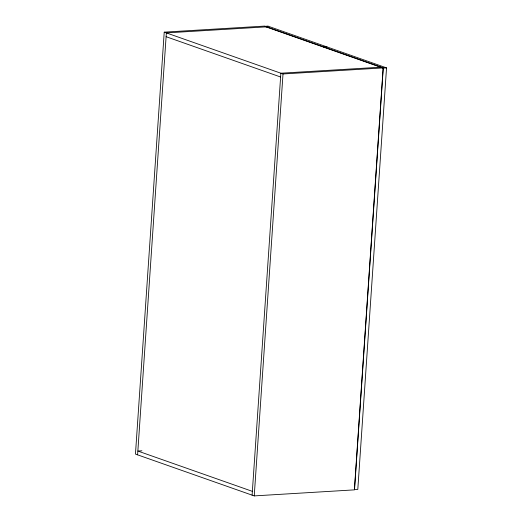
<?xml version="1.0" encoding="UTF-8"?>
<svg xmlns="http://www.w3.org/2000/svg" width="522" height="522" viewBox="0 0 522 522"><rect width="100%" height="100%" fill="white"/><g stroke="black" fill="none" stroke-linecap="round" stroke-linejoin="round"><path stroke-width="0.78" d="M164.221 32.142L135.459 454.088L254.24 495.9L354.51 489.858L383.272 67.912L264.491 26.1L164.221 32.142L283.009 73.961L383.272 67.912M137.599 454.838L166.361 32.899L266.625 26.85M252.106 495.15L280.869 73.21L381.132 67.162M254.24 495.9L283.009 73.961M324.756 47.528L383.141 68.082L354.405 489.603L357.805 489.395L386.541 67.88L327.385 47.058L323.986 47.261M383.141 68.082L386.541 67.88M141.899 450.799L137.854 451.041L252.361 491.352M166.1 36.697L280.608 77.008M267.995 26.146L264.595 26.354L323.744 47.176L327.15 46.973L267.995 26.146"/></g></svg>
